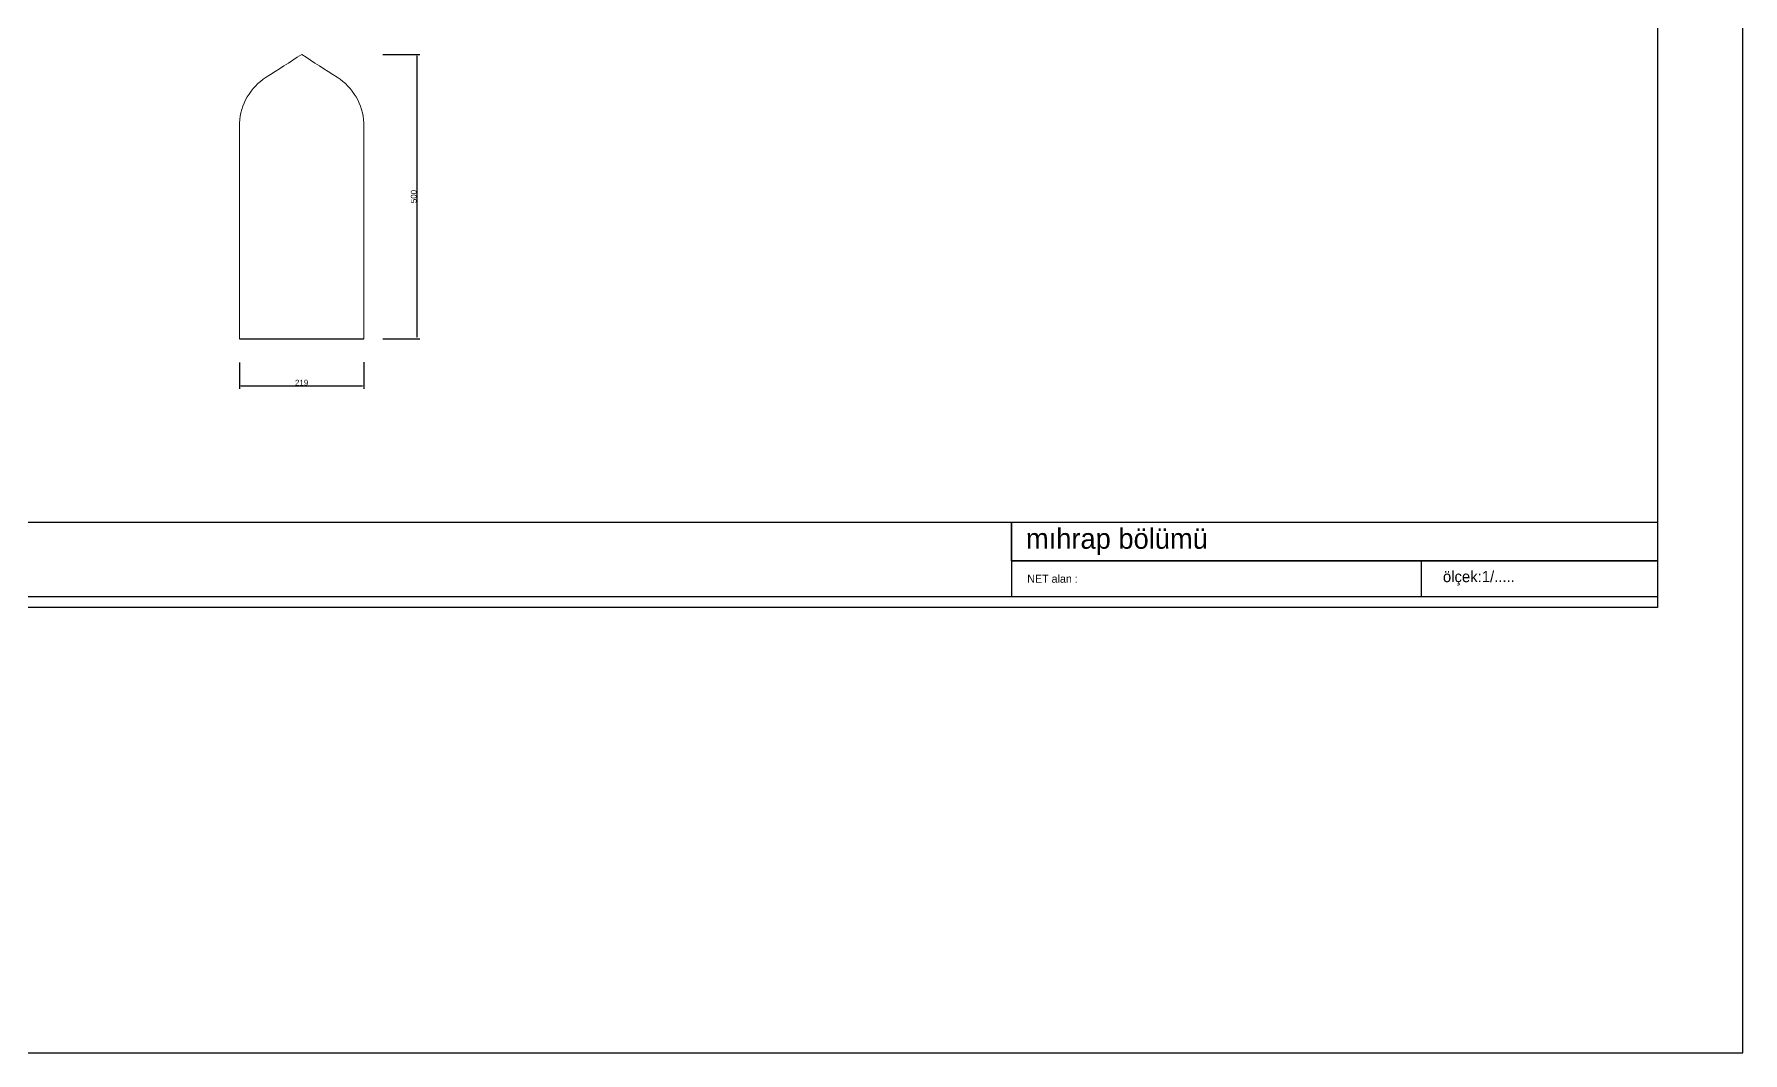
# Model space of a CAD drawing. Header units: metres. Extents: x 7064 to 15770, y 8440 to 11994.
# Drawn here: x 12765 to 15770, y 8440 to 10232 of the extents above; entities that cross this region are included whole.
import ezdxf

# ---------------------------------------------------------------- set-up
doc = ezdxf.new("R2010")
doc.units = ezdxf.units.M
doc.layers.add('ANTET', color=253, linetype='Continuous')
doc.layers.add('devran ölçü', color=7, linetype='Continuous')
doc.layers.add('GÖRÜNÜŞ 015-O4M', color=125, linetype='Continuous', lineweight=15)
doc.styles.add('GULAYLAR', font='tahoma.ttf')
doc.styles.get("Standard").update_dxf_attribs({"font": 'arial.ttf'})
doc.dimstyles.new('ISO-25', dxfattribs={"dimtxt": 10, "dimasz": 2.5, "dimexe": 5, "dimexo": 10, "dimtad": 1, "dimtxsty": 'Standard', "dimcen": 2.5, "dimadec": 0, "dimazin": 0, "dimtfac": 1, "dimtmove": 0, "dimatfit": 3, "dimfxl": 1, "dimarcsym": 0})

# ---------------------------------------------------------------- blocks, each defined once
blk = doc.blocks.new('*D299')
at = {"color": 0, "lineweight": -2, "transparency": 16777216}
for p, q in [((13126.4, 9654.4), (13126.4, 9608)), ((13345.4, 9655), (13345.4, 9608)), ((13128.9, 9613), (13342.9, 9613))]:
    blk.add_line(p, q, dxfattribs=at)
at = {"color": 0, "transparency": 16777216}
for points in [[(13128.9, 9613.4), (13128.9, 9612.6), (13126.4, 9613)], [(13342.9, 9613.4), (13342.9, 9612.6), (13345.4, 9613)]]:
    blk.add_solid(points, dxfattribs=at)
at = {"layer": 'Defpoints', "color": 0, "transparency": 16777216}
for p in [(13126.4, 9664.4), (13345.4, 9665), (13345.4, 9613)]:
    blk.add_point(p, dxfattribs=at)
at = {"color": 0, "transparency": 16777216, "insert": (13235.9, 9618.7), "char_height": 10, "attachment_point": 5}
blk.add_mtext('219', dxfattribs=at)
blk = doc.blocks.new('*D300')
at = {"color": 0, "lineweight": -2, "transparency": 16777216}
for p, q in [((13378.7, 10196.1), (13443.7, 10196.1)), ((13438.7, 10193.6), (13438.7, 9698.6)), ((13378.7, 9696.1), (13443.7, 9696.1))]:
    blk.add_line(p, q, dxfattribs=at)
at = {"color": 0, "transparency": 16777216}
for points in [[(13438.3, 10193.6), (13439.1, 10193.6), (13438.7, 10196.1)], [(13438.3, 9698.6), (13439.1, 9698.6), (13438.7, 9696.1)]]:
    blk.add_solid(points, dxfattribs=at)
at = {"layer": 'Defpoints', "color": 0, "transparency": 16777216}
for p in [(13368.7, 10196.1), (13368.7, 9696.1), (13438.7, 9696.1)]:
    blk.add_point(p, dxfattribs=at)
at = {"color": 0, "transparency": 16777216, "insert": (13433, 9946.1), "char_height": 10, "attachment_point": 5, "rotation": 90}
blk.add_mtext('500', dxfattribs=at)

msp = doc.modelspace()

# ---------------------------------------------------------------- linework, layer by layer
at = {"color": 0}
msp.add_line((13126.437, 9696.121), (13345.435, 9696.121), dxfattribs=at)
for p, q in [((15620.221, 9372.689), (10635.774, 9372.689)), ((14484.313, 9305.131), (14484.313, 9372.689)), ((14484.313, 9372.689), (14484.313, 9242.23))]:
    msp.add_line(p, q)
at = {"color": 253}
for p, q in [((15620.221, 9372.689), (15620.221, 9242.23)), ((15204.771, 9305.131), (15204.771, 9242.23))]:
    msp.add_line(p, q, dxfattribs=at)
at = {"color": 0}
msp.add_lwpolyline([(7063.944, 8440.111), (15770.364, 8440.111), (15770.364, 11994.02), (7063.944, 11994.02)], close=True, dxfattribs=at)
at = {"color": 253}
for points in [[(10616.69, 11799.422), (15620.221, 11799.422), (15620.221, 9223.147), (10616.69, 9223.147)], [(10635.774, 11780.339), (15620.221, 11780.339), (15620.221, 9242.23), (10635.774, 9242.23)]]:
    msp.add_lwpolyline(points, close=True, dxfattribs=at)
msp.add_lwpolyline([(14484.313, 9305.131), (15620.221, 9305.131)], dxfattribs=at)
at = {"layer": 'ANTET', "color": 7}
for p, q in [((15620.221, 9305.131), (14484.313, 9305.131)), ((14484.313, 9305.131), (15620.221, 9305.131))]:
    msp.add_line(p, q, dxfattribs=at)
at = {"layer": 'GÖRÜNÜŞ 015-O4M', "color": 0}
for p, q in [((13126.437, 9696.121), (13126.437, 10075.335)), ((13345.435, 10075.3), (13345.435, 9696.121))]:
    msp.add_line(p, q, dxfattribs=at)
for centre, radius, start, end in [((11569.172, 12712.302), 3018.158, 302.108608, 303.521189), ((14902.619, 12712.081), 3017.929, 236.477767, 237.889791), ((13228.232, 10069.854), 101.943, 122.53813, 176.918225), ((13243.478, 10069.76), 102.107, 3.110147, 57.433428)]:
    msp.add_arc(centre, radius, start, end, dxfattribs=at)

# ---------------------------------------------------------------- texts
at = {"layer": 'ANTET', "color": 0, "lineweight": 13, "attachment_point": 1, "style": 'GULAYLAR'}
for s, insert, char_height, width in [('{\\fBankGothic Lt BT|b0|i0|c162|p34;ölçek:1/.....}', (15242.986, 9287.479), 19.55058, 1261.15954), ('{\\fBankGothic Lt BT|b0|i0|c162|p34;NET alan : }', (14511.928, 9280.959), 14.07642, 908.03487)]:
    msp.add_mtext(s, dxfattribs=dict(at, insert=insert, char_height=char_height, width=width))
at = {"layer": 'devran ölçü', "insert": (14509.661, 9362.498), "char_height": 35.86413, "width": 2647.85758, "attachment_point": 1, "style": 'GULAYLAR'}
msp.add_mtext('{\\fBankGothic Lt BT|b0|i0|c162|p34;mıhrap bölümü}', dxfattribs=at)

# ---------------------------------------------------------------- dimensions: what is measured, and where the dimension line sits
at = {"color": 0}
dim = msp.add_linear_dim(base=(13438.694, 9696.121), p1=(13368.707, 10196.119), p2=(13368.707, 9696.121), angle=90, dimstyle='ISO-25', dxfattribs=at)
dim.commit()
dim.dimension.update_dxf_attribs({"geometry": '*D300', "text_midpoint": (13432.964, 9946.12)})
dim = msp.add_linear_dim(base=(13345.435, 9613.014), p1=(13126.437, 9664.414), p2=(13345.435, 9665.026), dimstyle='ISO-25', dxfattribs=at)
dim.commit()
dim.dimension.update_dxf_attribs({"geometry": '*D299', "text_midpoint": (13235.936, 9618.745)})

doc.saveas('drawing.dxf')
